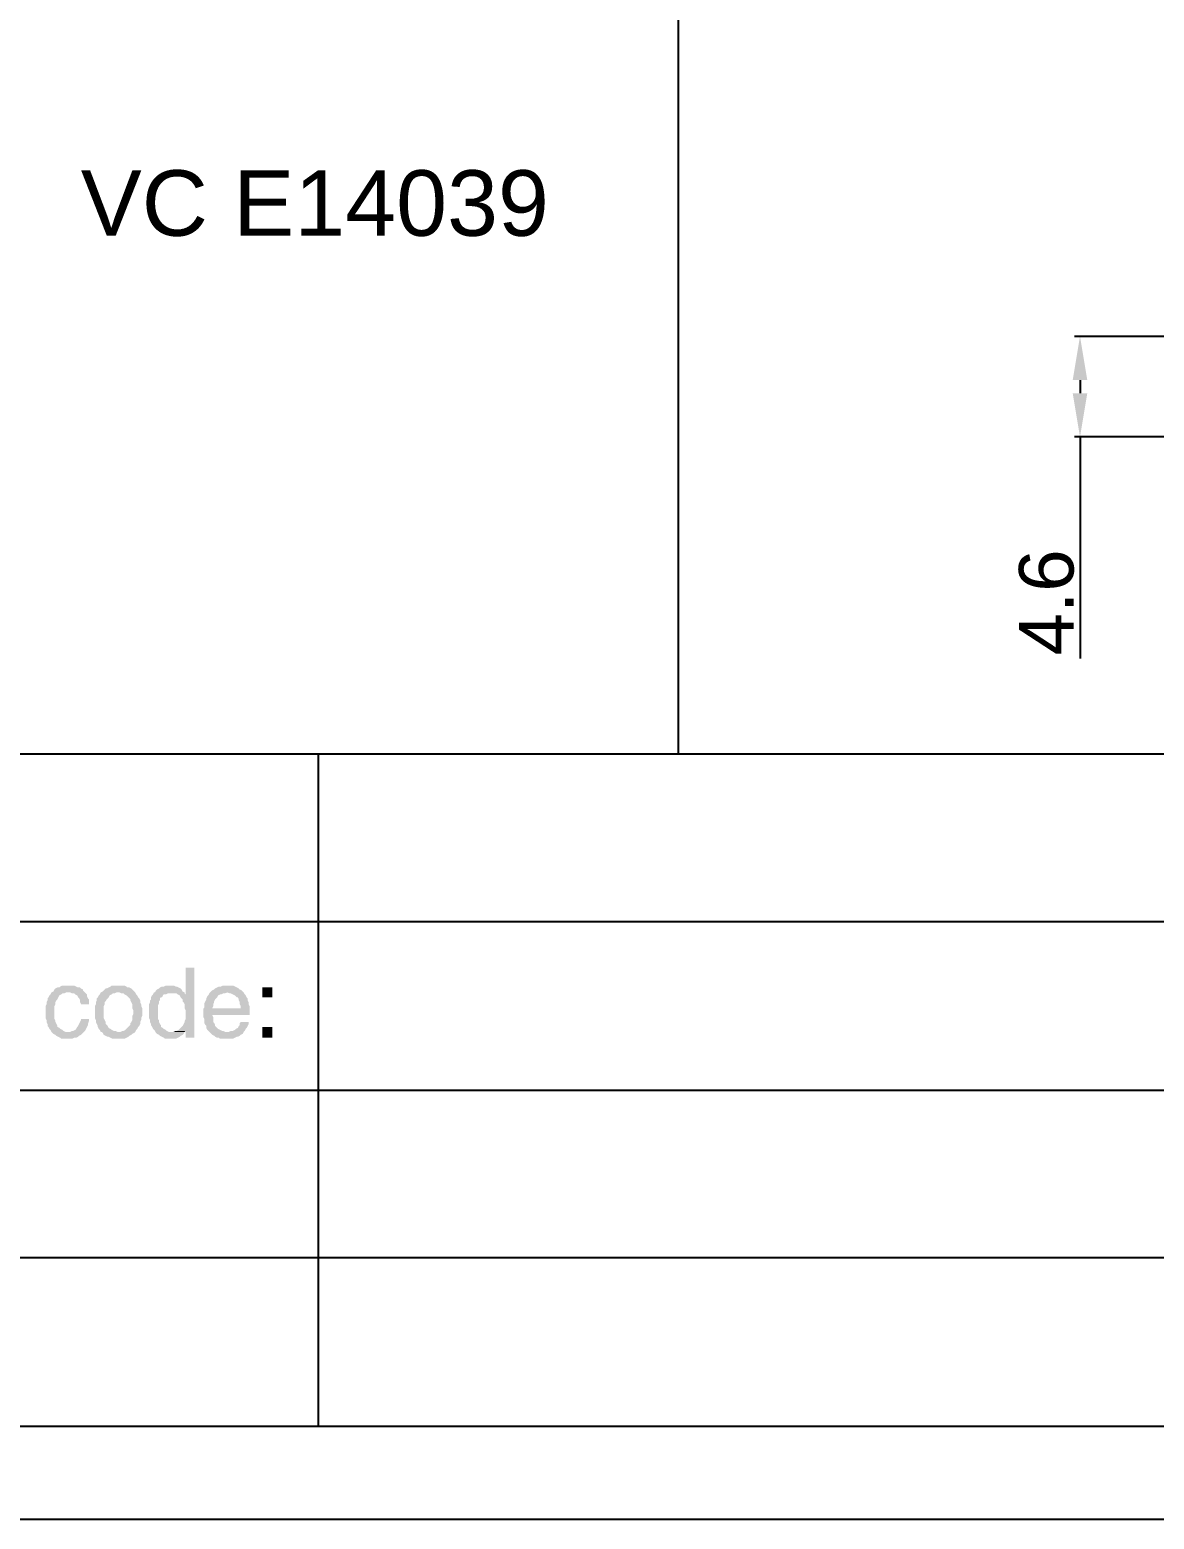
# Model space of a CAD drawing. Header units: millimetres. Extents: x 7018 to 13530, y 4187 to 5692.
# Drawn here: x 8449.5 to 8500.9, y 4951.9 to 5020.1 of the extents above; entities that cross this region are included whole.
import ezdxf

# ---------------------------------------------------------------- set-up
doc = ezdxf.new("R2010")
doc.units = ezdxf.units.MM
doc.layers.add('Dimension', color=3, linetype='Continuous')
doc.styles.get("Standard").update_dxf_attribs({"font": 'arial.ttf'})
doc.dimstyles.new('Standard$0', dxfattribs={"dimtxt": 2.3, "dimasz": 2, "dimexe": 1, "dimexo": 1, "dimgap": 1, "dimtad": 1, "dimdec": 1, "dimzin": 0, "dimdsep": 46, "dimtxsty": 'Standard', "dimcen": 0, "dimclrd": 4, "dimclre": 4, "dimclrt": 4, "dimadec": 1, "dimazin": 0, "dimtfac": 1, "dimtdec": 1, "dimtofl": 0, "dimtmove": 0, "dimatfit": 0, "dimfxl": 1, "dimtfillclr": 256, "dimtolj": 1, "dimtzin": 0, "dimlwd": -1, "dimlwe": -1, "dimarcsym": 1})

# ---------------------------------------------------------------- blocks, each defined once
blk = doc.blocks.new('*D2067')
at = {"layer": 'Defpoints', "color": 0, "transparency": 16777216}
for p in [(8497.541, 5006.023), (8504.981, 5006.023), (8505.081, 5001.423)]:
    blk.add_point(p, dxfattribs=at)
at = {"layer": 'Dimension', "color": 3, "transparency": 16777216}
for p, q in [((8504.731, 5006.023), (8497.291, 5006.023)), ((8497.541, 5004.023), (8497.541, 5003.423)), ((8504.831, 5001.423), (8497.291, 5001.423)), ((8497.541, 5001.423), (8497.541, 4991.273))]:
    blk.add_line(p, q, dxfattribs=at)
for points in [[(8497.207, 5004.023), (8497.874, 5004.023), (8497.541, 5006.023)], [(8497.207, 5003.423), (8497.874, 5003.423), (8497.541, 5001.423)]]:
    blk.add_solid(points, dxfattribs=at)
at = {"layer": 'Dimension', "transparency": 16777216, "insert": (8496.014, 4993.848), "char_height": 2.5, "attachment_point": 5, "rotation": 90}
blk.add_mtext('\\A1;4.6', dxfattribs=at)

msp = doc.modelspace()

# ---------------------------------------------------------------- hatches: boundary and pattern name
at = {"transparency": 33554559}
for points in [[(8457.004, 4977.118), (8456.598, 4977.118), (8456.598, 4975.9), (8456.237, 4975.9), (8456.327, 4975.855), (8456.372, 4975.764), (8456.418, 4975.719), (8456.463, 4975.674), (8456.463, 4975.584), (8456.508, 4975.539), (8456.553, 4975.448), (8456.553, 4975.268), (8456.598, 4975.178), (8456.598, 4974.771), (8456.553, 4974.681), (8456.553, 4974.636), (8456.508, 4974.546), (8456.463, 4974.456), (8456.418, 4974.41), (8456.418, 4974.41), (8456.327, 4974.32), (8456.282, 4974.275), (8456.192, 4974.23), (8456.598, 4974.23), (8456.598, 4973.914), (8457.004, 4973.914)], [(8450.46, 4975.99), (8450.415, 4975.9), (8450.37, 4975.855), (8450.325, 4975.764), (8450.28, 4975.719), (8450.28, 4975.629), (8450.234, 4975.539), (8450.234, 4975.448), (8450.189, 4975.358), (8450.189, 4974.817), (8450.234, 4974.726), (8450.234, 4974.636), (8450.28, 4974.546), (8450.28, 4974.456), (8450.325, 4974.41), (8450.37, 4974.32), (8450.415, 4974.275), (8450.46, 4974.185), (8451.227, 4974.185), (8451.092, 4974.185), (8451.002, 4974.23), (8450.957, 4974.275), (8450.866, 4974.32), (8450.821, 4974.365), (8450.731, 4974.41), (8450.731, 4974.456), (8450.686, 4974.546), (8450.641, 4974.636), (8450.641, 4974.681), (8450.596, 4974.771), (8450.596, 4975.358), (8450.641, 4975.448), (8450.641, 4975.539), (8450.686, 4975.629), (8450.731, 4975.674), (8450.776, 4975.764), (8450.776, 4975.764), (8450.821, 4975.855), (8450.911, 4975.9), (8450.957, 4975.945), (8451.047, 4975.945), (8451.137, 4975.99), (8451.227, 4975.99)], [(8451.227, 4976.306), (8450.957, 4976.306), (8450.866, 4976.261), (8450.821, 4976.216), (8450.731, 4976.216), (8450.641, 4976.171), (8450.596, 4976.125), (8450.55, 4976.035), (8450.46, 4975.99), (8451.318, 4975.99), (8451.408, 4975.945), (8451.498, 4975.945), (8451.543, 4975.9), (8451.634, 4975.855), (8451.679, 4975.764), (8451.724, 4975.719), (8451.769, 4975.629), (8451.769, 4975.539), (8451.814, 4975.448), (8452.175, 4975.448), (8452.175, 4975.674), (8452.13, 4975.719), (8452.085, 4975.809), (8452.085, 4975.9), (8452.04, 4975.945), (8451.949, 4976.035), (8451.904, 4976.08), (8451.904, 4976.125), (8451.814, 4976.171), (8451.769, 4976.216), (8451.679, 4976.216), (8451.588, 4976.261), (8451.498, 4976.306), (8451.318, 4976.306)], [(8453.529, 4976.306), (8453.213, 4976.306), (8453.168, 4976.261), (8453.078, 4976.216), (8452.988, 4976.171), (8452.942, 4976.171), (8452.852, 4976.08), (8452.807, 4976.035), (8452.717, 4975.99), (8452.717, 4975.99), (8452.672, 4975.9), (8452.626, 4975.855), (8452.581, 4975.764), (8452.536, 4975.719), (8452.536, 4975.629), (8452.491, 4975.539), (8452.491, 4975.448), (8452.446, 4975.358), (8452.446, 4975.087), (8452.446, 4974.817), (8452.491, 4974.726), (8452.491, 4974.636), (8452.536, 4974.546), (8452.581, 4974.456), (8452.581, 4974.41), (8452.626, 4974.32), (8452.672, 4974.275), (8452.717, 4974.185), (8453.529, 4974.185), (8453.484, 4974.185), (8453.394, 4974.23), (8453.303, 4974.23), (8453.213, 4974.275), (8453.168, 4974.32), (8453.078, 4974.365), (8453.033, 4974.456), (8452.988, 4974.501), (8452.942, 4974.546), (8452.942, 4974.636), (8452.897, 4974.726), (8452.852, 4974.817), (8452.852, 4975.358), (8452.897, 4975.448), (8452.897, 4975.539), (8452.942, 4975.584), (8452.988, 4975.674), (8453.033, 4975.719), (8453.078, 4975.764), (8453.123, 4975.855), (8453.213, 4975.9), (8453.258, 4975.945), (8453.349, 4975.945), (8453.439, 4975.99), (8454.296, 4975.99), (8454.251, 4976.035), (8454.161, 4976.125), (8454.116, 4976.171), (8454.026, 4976.216), (8453.935, 4976.216), (8453.89, 4976.261), (8453.8, 4976.306), (8453.619, 4976.306)], [(8454.296, 4975.99), (8453.529, 4975.99), (8453.574, 4975.99), (8453.664, 4975.945), (8453.755, 4975.945), (8453.8, 4975.9), (8453.89, 4975.855), (8453.935, 4975.809), (8454.026, 4975.719), (8454.071, 4975.674), (8454.071, 4975.629), (8454.116, 4975.539), (8454.161, 4975.448), (8454.161, 4975.268), (8454.206, 4975.178), (8454.206, 4974.997), (8454.161, 4974.907), (8454.161, 4974.726), (8454.116, 4974.636), (8454.071, 4974.591), (8454.071, 4974.501), (8454.026, 4974.456), (8453.98, 4974.41), (8453.89, 4974.32), (8453.845, 4974.275), (8453.755, 4974.23), (8453.71, 4974.23), (8453.619, 4974.185), (8452.762, 4974.185), (8452.807, 4974.14), (8452.852, 4974.049), (8452.942, 4974.004), (8453.033, 4973.959), (8453.078, 4973.959), (8453.168, 4973.914), (8453.258, 4973.869), (8453.8, 4973.869), (8453.89, 4973.914), (8453.98, 4973.959), (8454.026, 4974.004), (8454.116, 4974.049), (8454.161, 4974.094), (8454.251, 4974.14), (8454.296, 4974.185), (8454.296, 4974.185), (8454.341, 4974.275), (8454.387, 4974.32), (8454.432, 4974.41), (8454.477, 4974.456), (8454.522, 4974.546), (8454.522, 4974.636), (8454.567, 4974.726), (8454.567, 4974.817), (8454.612, 4974.907), (8454.612, 4975.087), (8454.612, 4975.268), (8454.567, 4975.358), (8454.567, 4975.448), (8454.522, 4975.539), (8454.522, 4975.629), (8454.477, 4975.719), (8454.432, 4975.764), (8454.387, 4975.855), (8454.341, 4975.9)], [(8455.154, 4975.99), (8455.109, 4975.9), (8455.064, 4975.855), (8455.018, 4975.764), (8455.018, 4975.674), (8454.973, 4975.629), (8454.973, 4975.539), (8454.928, 4975.448), (8454.928, 4974.817), (8454.973, 4974.726), (8454.973, 4974.636), (8455.018, 4974.546), (8455.018, 4974.501), (8455.064, 4974.41), (8455.109, 4974.32), (8455.154, 4974.275), (8455.199, 4974.23), (8455.244, 4974.14), (8455.289, 4974.094), (8455.38, 4974.049), (8455.425, 4974.004), (8455.515, 4973.959), (8455.605, 4973.914), (8455.65, 4973.869), (8456.147, 4973.869), (8456.237, 4973.914), (8456.327, 4973.959), (8456.372, 4974.004), (8456.463, 4974.049), (8456.508, 4974.094), (8456.553, 4974.185), (8455.831, 4974.185), (8455.741, 4974.23), (8455.695, 4974.275), (8455.605, 4974.32), (8455.56, 4974.365), (8455.47, 4974.41), (8455.47, 4974.501), (8455.425, 4974.546), (8455.38, 4974.636), (8455.38, 4974.726), (8455.334, 4974.771), (8455.334, 4975.403), (8455.38, 4975.494), (8455.38, 4975.584), (8455.425, 4975.629), (8455.425, 4975.719), (8455.47, 4975.764), (8455.515, 4975.764), (8455.56, 4975.855), (8455.605, 4975.9), (8455.695, 4975.9), (8455.786, 4975.945), (8455.966, 4975.945)], [(8455.876, 4976.306), (8455.695, 4976.306), (8455.605, 4976.261), (8455.515, 4976.261), (8455.425, 4976.216), (8455.38, 4976.171), (8455.289, 4976.125), (8455.244, 4976.08), (8455.199, 4975.99), (8455.154, 4975.99), (8455.966, 4975.945), (8456.192, 4975.945), (8456.237, 4975.9), (8456.598, 4975.9), (8456.553, 4975.945), (8456.553, 4975.99), (8456.463, 4976.035), (8456.418, 4976.125), (8456.372, 4976.171), (8456.282, 4976.216), (8456.192, 4976.261), (8456.147, 4976.261), (8456.056, 4976.306), (8455.966, 4976.306)], [(8458.539, 4976.306), (8458.313, 4976.306), (8458.223, 4976.261), (8458.133, 4976.261), (8458.042, 4976.216), (8457.952, 4976.171), (8457.907, 4976.125), (8457.817, 4976.08), (8457.772, 4976.035), (8457.726, 4975.99), (8458.494, 4975.99), (8458.629, 4975.945), (8458.674, 4975.945), (8458.764, 4975.9), (8458.855, 4975.855), (8458.9, 4975.809), (8458.945, 4975.764), (8458.99, 4975.764), (8459.035, 4975.674), (8459.035, 4975.629), (8459.08, 4975.539), (8459.08, 4975.448), (8459.125, 4975.358), (8459.125, 4975.268), (8457.817, 4975.268), (8457.41, 4975.223), (8457.41, 4974.862), (8457.456, 4974.771), (8457.456, 4974.591), (8457.501, 4974.501), (8457.546, 4974.456), (8457.546, 4974.365), (8457.591, 4974.275), (8457.636, 4974.23), (8457.681, 4974.185), (8458.494, 4974.185), (8458.403, 4974.185), (8458.313, 4974.23), (8458.268, 4974.23), (8458.178, 4974.275), (8458.087, 4974.32), (8458.042, 4974.365), (8457.997, 4974.41), (8457.952, 4974.456), (8457.952, 4974.501), (8457.907, 4974.591), (8457.862, 4974.636), (8457.862, 4974.862), (8457.817, 4974.952), (8459.532, 4974.952), (8459.532, 4975.358), (8459.487, 4975.448), (8459.487, 4975.539), (8459.441, 4975.629), (8459.441, 4975.719), (8459.396, 4975.764), (8459.351, 4975.855), (8459.306, 4975.9), (8459.261, 4975.99), (8459.216, 4976.035), (8459.171, 4976.08), (8459.08, 4976.125), (8459.035, 4976.171), (8458.945, 4976.216), (8458.855, 4976.261), (8458.764, 4976.306), (8458.629, 4976.306)], [(8457.726, 4975.99), (8457.681, 4975.945), (8457.636, 4975.855), (8457.591, 4975.809), (8457.546, 4975.719), (8457.546, 4975.674), (8457.501, 4975.584), (8457.456, 4975.494), (8457.456, 4975.313), (8457.41, 4975.223), (8457.817, 4975.268), (8457.862, 4975.358), (8457.862, 4975.448), (8457.907, 4975.539), (8457.907, 4975.584), (8457.952, 4975.674), (8457.997, 4975.719), (8458.042, 4975.764), (8458.087, 4975.855), (8458.178, 4975.9), (8458.223, 4975.9), (8458.313, 4975.945), (8458.403, 4975.945), (8458.494, 4975.99)], [(8460.57, 4975.764), (8460.57, 4976.216), (8460.118, 4976.216), (8460.118, 4975.764)], [(8452.175, 4974.771), (8451.814, 4974.771), (8451.814, 4974.726), (8451.769, 4974.636), (8451.724, 4974.546), (8451.679, 4974.456), (8451.634, 4974.41), (8451.588, 4974.32), (8451.543, 4974.275), (8451.453, 4974.23), (8451.408, 4974.23), (8451.318, 4974.185), (8450.46, 4974.185), (8450.505, 4974.14), (8450.55, 4974.094), (8450.641, 4974.049), (8450.686, 4974.004), (8450.776, 4973.959), (8450.866, 4973.914), (8450.911, 4973.869), (8451.408, 4973.869), (8451.498, 4973.914), (8451.588, 4973.914), (8451.679, 4973.959), (8451.724, 4974.004), (8451.814, 4974.049), (8451.859, 4974.094), (8451.904, 4974.14), (8451.949, 4974.185), (8451.995, 4974.23), (8452.04, 4974.32), (8452.085, 4974.41), (8452.13, 4974.501), (8452.13, 4974.546), (8452.175, 4974.681)], [(8459.487, 4974.636), (8459.125, 4974.636), (8459.08, 4974.591), (8459.08, 4974.501), (8459.035, 4974.456), (8458.99, 4974.365), (8458.9, 4974.32), (8458.855, 4974.275), (8458.764, 4974.23), (8458.674, 4974.23), (8458.584, 4974.185), (8457.681, 4974.185), (8457.772, 4974.094), (8457.817, 4974.049), (8457.907, 4974.004), (8457.952, 4973.959), (8458.042, 4973.914), (8458.133, 4973.914), (8458.178, 4973.869), (8458.764, 4973.869), (8458.855, 4973.914), (8458.945, 4973.959), (8458.99, 4973.959), (8459.08, 4974.004), (8459.125, 4974.049), (8459.216, 4974.094), (8459.261, 4974.185), (8459.306, 4974.23), (8459.351, 4974.32), (8459.396, 4974.365), (8459.441, 4974.456), (8459.487, 4974.546)], [(8460.57, 4973.914), (8460.57, 4974.41), (8460.118, 4974.41), (8460.118, 4973.914)], [(8456.192, 4974.23), (8456.147, 4974.23), (8456.056, 4974.185), (8455.966, 4974.185), (8456.553, 4974.185), (8456.598, 4974.23)]]:
    msp.add_hatch(color=256, dxfattribs=at).paths.add_polyline_path(points)

# ---------------------------------------------------------------- linework, layer by layer
for p, q in [((8479.146, 5242.873), (8479.146, 4986.912)), ((8418.145, 4956.132), (8827.401, 4956.132))]:
    msp.add_line(p, q)
msp.add_lwpolyline([(8831.439, 4951.873), (8831.439, 5248.873), (8411.439, 5248.873), (8411.439, 4951.873)], close=True)
for points in [[(8430.963, 4986.912), (8827.401, 4986.912)], [(8462.664, 4986.912), (8462.664, 4956.132)], [(8430.963, 4979.24), (8727.093, 4979.24)], [(8430.963, 4971.522), (8780.033, 4971.522)], [(8430.963, 4963.849), (8727.093, 4963.849)]]:
    msp.add_lwpolyline(points)

# ---------------------------------------------------------------- texts
at = {"insert": (8462.514, 5012.109), "char_height": 2.9997, "width": 34.34827, "attachment_point": 5}
msp.add_mtext('VC E14039', dxfattribs=at)

# ---------------------------------------------------------------- dimensions: what is measured, and where the dimension line sits
at = {"layer": 'Dimension'}
dim = msp.add_linear_dim(base=(8497.541, 5006.023), p1=(8505.081, 5001.423), p2=(8504.981, 5006.023), angle=90, dimstyle='Standard$0', override={"dimtxt": 2.5, "dimexe": 0.25, "dimexo": 0.25, "dimgap": 0.25, "dimtad": 1, "dimtih": 0, "dimtoh": 0, "dimclrd": 3, "dimclre": 3, "dimclrt": 256, "dimadec": 2, "dimtp": 1, "dimtm": 1, "dimtdec": 0, "dimatfit": 3}, dxfattribs=at)
dim.commit()
dim.dimension.update_dxf_attribs({"geometry": '*D2067', "text_midpoint": (8497.541, 4993.848), "dimtype": 160})

doc.saveas('drawing.dxf')
